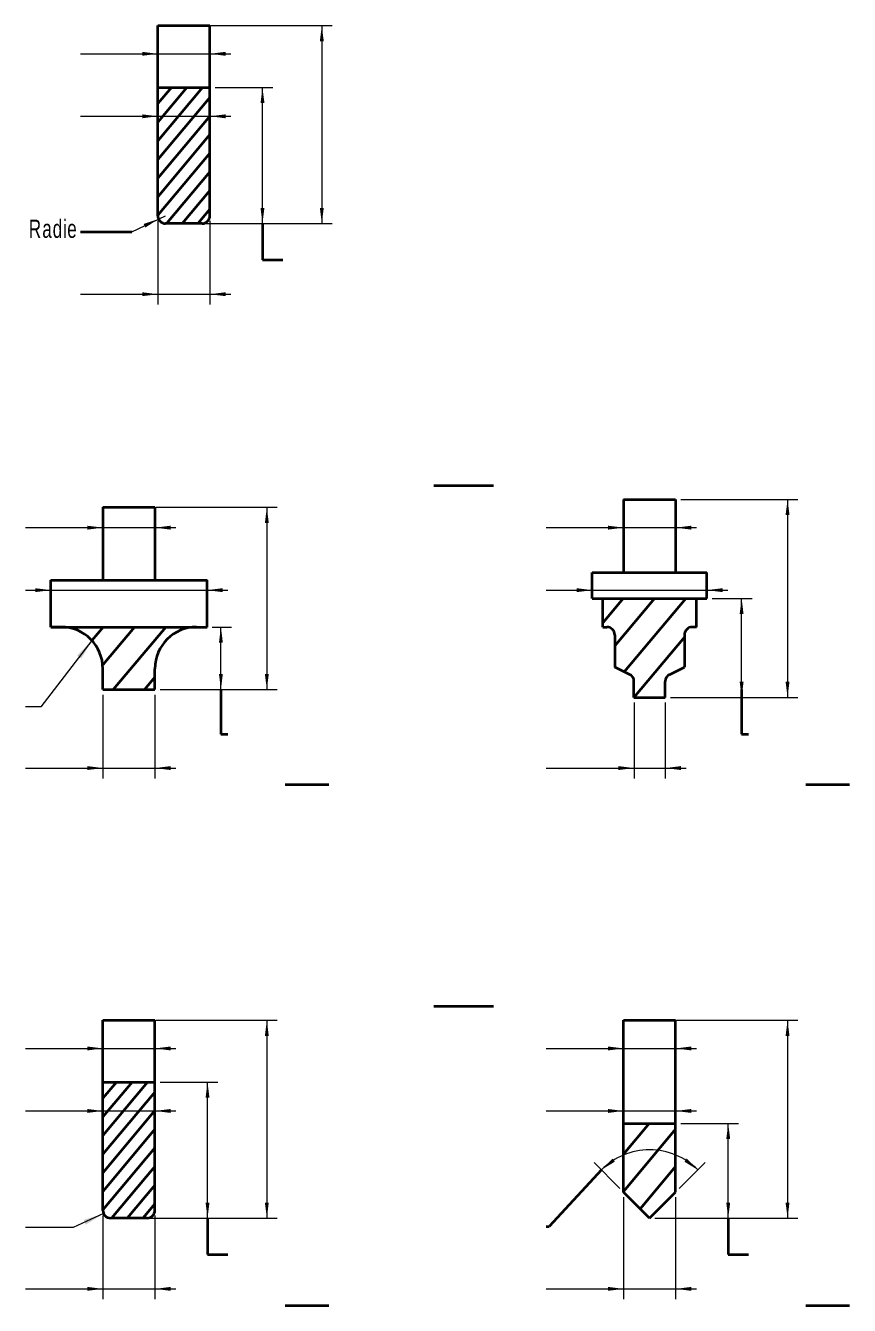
# Model space of a CAD drawing. Header units: millimetres. Extents: x -138 to 541, y -296 to -34.
# Drawn here: x 183.1 to 341.3, y -296 to -50.3 of the extents above; entities that cross this region are included whole.
import ezdxf

# ---------------------------------------------------------------- set-up
doc = ezdxf.new("R2010")
doc.units = ezdxf.units.MM
doc.layers.get('0').update_dxf_attribs({"lineweight": 35})
doc.layers.add('Dimension Layer', color=3, linetype='Continuous', lineweight=18)
doc.layers.add('Thick Solid Layer', color=7, linetype='Continuous', lineweight=35)
doc.styles.get("Standard").update_dxf_attribs({"font": '', "width": 0.667})
doc.styles.get('Standard').set_extended_font_data('arial')
doc.dimstyles.get("Standard").update_dxf_attribs({"dimtxt": 3.5, "dimasz": 4, "dimexe": 2, "dimexo": 0, "dimtad": 1, "dimdsep": 46, "dimtxsty": 'Standard', "dimblk": '_CAXARROW', "dimcen": 0, "dimdle": 8, "dimazin": 2, "dimtfac": 0.707107, "dimtdec": 3, "dimtmove": 2, "dimatfit": 3, "dimfxl": 1, "dimfrac": 2, "dimtolj": 1, "dimarcsym": 1})

# ---------------------------------------------------------------- blocks, each defined once
blk = doc.blocks.new('*X2')
at = {"layer": 'Dimension Layer'}
for points in [[(239.97, -50.26), (240.35, -53.26), (239.6, -53.26)], [(239.97, -88.26), (240.35, -85.26), (239.6, -85.26)]]:
    blk.add_hatch(color=0, dxfattribs=at).paths.add_polyline_path(points, flags=0)
at = {"layer": 'Dimension Layer', "color": 0}
for p, q in [((218.63, -50.26), (241.97, -50.26)), ((239.97, -50.26), (239.97, -88.26)), ((218.63, -88.26), (241.97, -88.26))]:
    blk.add_line(p, q, dxfattribs=at)
at = {"layer": 'Dimension Layer', "color": 0, "insert": (239.35, -55.07), "char_height": 3.5, "width": 7, "attachment_point": 5, "rotation": 90, "line_spacing_factor": 1.15057}
blk.add_mtext('\\T1.1; ', dxfattribs=at)
blk = doc.blocks.new('_CAXARROW')
blk.add_hatch(color=0).paths.add_polyline_path([(0, 0), (-1, 0.125), (-1, -0.125)], flags=0)
blk = doc.blocks.new('*X3')
at = {"layer": 'Dimension Layer'}
for points in [[(208.48, -55.67), (205.48, -55.3), (205.48, -56.05)], [(218.48, -55.67), (221.48, -55.3), (221.48, -56.05)]]:
    blk.add_hatch(color=0, dxfattribs=at).paths.add_polyline_path(points, flags=0)
at = {"layer": 'Dimension Layer', "color": 0}
for p, q in [((208.48, -59.36), (208.48, -53.67)), ((218.48, -59.36), (218.48, -53.67)), ((193.64, -55.67), (222.48, -55.67))]:
    blk.add_line(p, q, dxfattribs=at)
at = {"layer": 'Dimension Layer', "color": 0, "insert": (193.64, -55.05), "char_height": 3.5, "width": 7, "attachment_point": 5, "line_spacing_factor": 1.15057}
blk.add_mtext('\\T1.1; ', dxfattribs=at)
blk = doc.blocks.new('*X4')
at = {"layer": 'Dimension Layer'}
for points in [[(228.58, -62.14), (228.21, -65.14), (228.96, -65.14)], [(228.58, -88.26), (228.21, -85.26), (228.96, -85.26)]]:
    blk.add_hatch(color=0, dxfattribs=at).paths.add_polyline_path(points, flags=0)
at = {"layer": 'Dimension Layer', "color": 0}
for p, q in [((219.48, -62.14), (230.58, -62.14)), ((228.58, -88.26), (228.58, -62.14)), ((214.48, -88.26), (230.58, -88.26))]:
    blk.add_line(p, q, dxfattribs=at)
at = {"layer": 'Dimension Layer', "color": 0, "insert": (227.96, -75.2), "char_height": 3.5, "width": 7, "attachment_point": 5, "rotation": 90, "line_spacing_factor": 1.15057}
blk.add_mtext('\\T1.1; ', dxfattribs=at)
blk = doc.blocks.new('*X5')
at = {"layer": 'Dimension Layer'}
for points in [[(208.48, -67.67), (205.48, -67.3), (205.48, -68.05)], [(218.48, -67.67), (221.48, -67.3), (221.48, -68.05)]]:
    blk.add_hatch(color=0, dxfattribs=at).paths.add_polyline_path(points, flags=0)
at = {"layer": 'Dimension Layer', "color": 0}
for p, q in [((208.48, -73.19), (208.48, -65.67)), ((218.48, -73.19), (218.48, -65.67)), ((193.64, -67.67), (222.48, -67.67))]:
    blk.add_line(p, q, dxfattribs=at)
at = {"layer": 'Dimension Layer', "color": 0, "insert": (193.64, -67.05), "char_height": 3.5, "width": 7, "attachment_point": 5, "line_spacing_factor": 1.15057}
blk.add_mtext('\\T1.1; ', dxfattribs=at)
blk = doc.blocks.new('*X6')
at = {"layer": 'Dimension Layer'}
for points in [[(208.48, -101.84), (205.48, -101.46), (205.48, -102.21)], [(218.48, -101.84), (221.48, -101.46), (221.48, -102.21)]]:
    blk.add_hatch(color=0, dxfattribs=at).paths.add_polyline_path(points, flags=0)
at = {"layer": 'Dimension Layer', "color": 0}
for p, q in [((208.48, -87.76), (208.48, -103.84)), ((218.48, -87.76), (218.48, -103.84)), ((193.64, -101.84), (222.48, -101.84))]:
    blk.add_line(p, q, dxfattribs=at)
at = {"layer": 'Dimension Layer', "color": 0, "insert": (193.64, -101.21), "char_height": 3.5, "width": 7, "attachment_point": 5, "line_spacing_factor": 1.15057}
blk.add_mtext('\\T1.1; ', dxfattribs=at)
blk = doc.blocks.new('*X7')
at = {"layer": 'Dimension Layer'}
blk.add_hatch(color=0, dxfattribs=at).paths.add_polyline_path([(208.63, -87.4), (205.76, -88.35), (206.08, -89.03)], flags=0)
at = {"layer": 'Dimension Layer', "color": 0}
for q in [(209.98, -86.76), (201.18, -89.84)]:
    blk.add_line((203.51, -89.84), q, dxfattribs=at)
blk = doc.blocks.new('*X49')
at = {"layer": 'Dimension Layer'}
for points in [[(329.42, -241.25), (329.79, -244.25), (329.04, -244.25)], [(329.42, -279.25), (329.79, -276.25), (329.04, -276.25)]]:
    blk.add_hatch(color=0, dxfattribs=at).paths.add_polyline_path(points, flags=0)
at = {"layer": 'Dimension Layer', "color": 0}
for p, q in [((308.08, -241.25), (331.42, -241.25)), ((329.42, -241.25), (329.42, -279.25)), ((308.08, -279.25), (331.42, -279.25))]:
    blk.add_line(p, q, dxfattribs=at)
at = {"layer": 'Dimension Layer', "color": 0, "insert": (328.79, -246.06), "char_height": 3.5, "width": 7, "attachment_point": 5, "rotation": 90, "line_spacing_factor": 1.15057}
blk.add_mtext('\\T1.1; ', dxfattribs=at)
blk = doc.blocks.new('*X50')
at = {"layer": 'Dimension Layer'}
for points in [[(297.93, -246.66), (294.93, -246.29), (294.93, -247.04)], [(307.93, -246.66), (310.93, -246.29), (310.93, -247.04)]]:
    blk.add_hatch(color=0, dxfattribs=at).paths.add_polyline_path(points, flags=0)
at = {"layer": 'Dimension Layer', "color": 0}
for p, q in [((297.93, -250.35), (297.93, -244.66)), ((307.93, -250.35), (307.93, -244.66)), ((283.09, -246.66), (311.93, -246.66))]:
    blk.add_line(p, q, dxfattribs=at)
at = {"layer": 'Dimension Layer', "color": 0, "insert": (283.09, -246.04), "char_height": 3.5, "width": 7, "attachment_point": 5, "line_spacing_factor": 1.15057}
blk.add_mtext('\\T1.1; ', dxfattribs=at)
blk = doc.blocks.new('*X51')
at = {"layer": 'Dimension Layer'}
for points in [[(318.03, -261.07), (317.65, -264.07), (318.4, -264.07)], [(318.03, -279.25), (317.65, -276.25), (318.4, -276.25)]]:
    blk.add_hatch(color=0, dxfattribs=at).paths.add_polyline_path(points, flags=0)
at = {"layer": 'Dimension Layer', "color": 0}
for p, q in [((308.93, -261.07), (320.03, -261.07)), ((318.03, -279.25), (318.03, -261.07)), ((303.93, -279.25), (320.03, -279.25))]:
    blk.add_line(p, q, dxfattribs=at)
at = {"layer": 'Dimension Layer', "color": 0, "insert": (317.4, -270.16), "char_height": 3.5, "width": 7, "attachment_point": 5, "rotation": 90, "line_spacing_factor": 1.15057}
blk.add_mtext('\\T1.1; ', dxfattribs=at)
blk = doc.blocks.new('*X52')
at = {"layer": 'Dimension Layer'}
for points in [[(293.66, -269.98), (296.24, -268.41), (295.81, -267.8)], [(312.19, -269.98), (309.62, -268.41), (310.05, -267.8)]]:
    blk.add_hatch(color=0, dxfattribs=at).paths.add_polyline_path(points, flags=0)
at = {"layer": 'Dimension Layer', "color": 0}
for p, q in [((297.22, -273.54), (292.25, -268.57)), ((308.63, -273.54), (313.61, -268.57))]:
    blk.add_line(p, q, dxfattribs=at)
for start, end in [(90, 135), (45, 90)]:
    blk.add_arc((302.93, -279.25), 13.11, start, end, dxfattribs=at)
at = {"layer": 'Dimension Layer', "color": 0, "insert": (302.93, -266.14), "char_height": 3.5, "width": 7, "attachment_point": 5, "line_spacing_factor": 1.15057}
blk.add_mtext('\\T1.1; ', dxfattribs=at)
blk = doc.blocks.new('*X53')
at = {"layer": 'Dimension Layer'}
for points in [[(297.93, -258.66), (294.93, -258.29), (294.93, -259.04)], [(307.93, -258.66), (310.93, -258.29), (310.93, -259.04)]]:
    blk.add_hatch(color=0, dxfattribs=at).paths.add_polyline_path(points, flags=0)
at = {"layer": 'Dimension Layer', "color": 0}
for p, q in [((297.93, -264.18), (297.93, -256.66)), ((307.93, -264.18), (307.93, -256.66)), ((283.09, -258.66), (311.93, -258.66))]:
    blk.add_line(p, q, dxfattribs=at)
at = {"layer": 'Dimension Layer', "color": 0, "insert": (283.09, -258.04), "char_height": 3.5, "width": 7, "attachment_point": 5, "line_spacing_factor": 1.15057}
blk.add_mtext('\\T1.1; ', dxfattribs=at)
blk = doc.blocks.new('*X54')
at = {"layer": 'Dimension Layer'}
for points in [[(297.93, -292.83), (294.93, -292.45), (294.93, -293.2)], [(307.93, -292.83), (310.93, -292.45), (310.93, -293.2)]]:
    blk.add_hatch(color=0, dxfattribs=at).paths.add_polyline_path(points, flags=0)
at = {"layer": 'Dimension Layer', "color": 0}
for p, q in [((297.93, -275.25), (297.93, -294.83)), ((307.93, -275.25), (307.93, -294.83)), ((283.09, -292.83), (311.93, -292.83))]:
    blk.add_line(p, q, dxfattribs=at)
at = {"layer": 'Dimension Layer', "color": 0, "insert": (283.09, -292.2), "char_height": 3.5, "width": 7, "attachment_point": 5, "line_spacing_factor": 1.15057}
blk.add_mtext('\\T1.1; ', dxfattribs=at)
blk = doc.blocks.new('*X55')
at = {"layer": 'Dimension Layer'}
for points in [[(229.42, -241.25), (229.79, -244.25), (229.04, -244.25)], [(229.42, -279.25), (229.79, -276.25), (229.04, -276.25)]]:
    blk.add_hatch(color=0, dxfattribs=at).paths.add_polyline_path(points, flags=0)
at = {"layer": 'Dimension Layer', "color": 0}
for p, q in [((208.08, -241.25), (231.42, -241.25)), ((229.42, -241.25), (229.42, -279.25)), ((208.08, -279.25), (231.42, -279.25))]:
    blk.add_line(p, q, dxfattribs=at)
at = {"layer": 'Dimension Layer', "color": 0, "insert": (228.79, -246.06), "char_height": 3.5, "width": 7, "attachment_point": 5, "rotation": 90, "line_spacing_factor": 1.15057}
blk.add_mtext('\\T1.1; ', dxfattribs=at)
blk = doc.blocks.new('*X56')
at = {"layer": 'Dimension Layer'}
for points in [[(197.93, -246.66), (194.93, -246.29), (194.93, -247.04)], [(207.93, -246.66), (210.93, -246.29), (210.93, -247.04)]]:
    blk.add_hatch(color=0, dxfattribs=at).paths.add_polyline_path(points, flags=0)
at = {"layer": 'Dimension Layer', "color": 0}
for p, q in [((197.93, -250.35), (197.93, -244.66)), ((207.93, -250.35), (207.93, -244.66)), ((183.09, -246.66), (211.93, -246.66))]:
    blk.add_line(p, q, dxfattribs=at)
at = {"layer": 'Dimension Layer', "color": 0, "insert": (183.09, -246.04), "char_height": 3.5, "width": 7, "attachment_point": 5, "line_spacing_factor": 1.15057}
blk.add_mtext('\\T1.1; ', dxfattribs=at)
blk = doc.blocks.new('*X57')
at = {"layer": 'Dimension Layer'}
for points in [[(218.03, -253.13), (217.65, -256.13), (218.4, -256.13)], [(218.03, -279.25), (217.65, -276.25), (218.4, -276.25)]]:
    blk.add_hatch(color=0, dxfattribs=at).paths.add_polyline_path(points, flags=0)
at = {"layer": 'Dimension Layer', "color": 0}
for p, q in [((208.93, -253.13), (220.03, -253.13)), ((218.03, -279.25), (218.03, -253.13)), ((203.93, -279.25), (220.03, -279.25))]:
    blk.add_line(p, q, dxfattribs=at)
at = {"layer": 'Dimension Layer', "color": 0, "insert": (217.4, -266.19), "char_height": 3.5, "width": 7, "attachment_point": 5, "rotation": 90, "line_spacing_factor": 1.15057}
blk.add_mtext('\\T1.1; ', dxfattribs=at)
blk = doc.blocks.new('*X58')
at = {"layer": 'Dimension Layer'}
for points in [[(197.93, -258.66), (194.93, -258.29), (194.93, -259.04)], [(207.93, -258.66), (210.93, -258.29), (210.93, -259.04)]]:
    blk.add_hatch(color=0, dxfattribs=at).paths.add_polyline_path(points, flags=0)
at = {"layer": 'Dimension Layer', "color": 0}
for p, q in [((197.93, -264.18), (197.93, -256.66)), ((207.93, -264.18), (207.93, -256.66)), ((183.09, -258.66), (211.93, -258.66))]:
    blk.add_line(p, q, dxfattribs=at)
at = {"layer": 'Dimension Layer', "color": 0, "insert": (183.09, -258.04), "char_height": 3.5, "width": 7, "attachment_point": 5, "line_spacing_factor": 1.15057}
blk.add_mtext('\\T1.1; ', dxfattribs=at)
blk = doc.blocks.new('*X59')
at = {"layer": 'Dimension Layer'}
for points in [[(197.93, -292.83), (194.93, -292.45), (194.93, -293.2)], [(207.93, -292.83), (210.93, -292.45), (210.93, -293.2)]]:
    blk.add_hatch(color=0, dxfattribs=at).paths.add_polyline_path(points, flags=0)
at = {"layer": 'Dimension Layer', "color": 0}
for p, q in [((197.93, -278.75), (197.93, -294.83)), ((207.93, -278.75), (207.93, -294.83)), ((183.09, -292.83), (211.93, -292.83))]:
    blk.add_line(p, q, dxfattribs=at)
at = {"layer": 'Dimension Layer', "color": 0, "insert": (183.09, -292.2), "char_height": 3.5, "width": 7, "attachment_point": 5, "line_spacing_factor": 1.15057}
blk.add_mtext('\\T1.1; ', dxfattribs=at)
blk = doc.blocks.new('*X65')
at = {"layer": 'Dimension Layer'}
for points in [[(229.42, -142.75), (229.79, -145.75), (229.04, -145.75)], [(229.42, -177.75), (229.79, -174.75), (229.04, -174.75)]]:
    blk.add_hatch(color=0, dxfattribs=at).paths.add_polyline_path(points, flags=0)
at = {"layer": 'Dimension Layer', "color": 0}
for p, q in [((208.08, -142.75), (231.42, -142.75)), ((229.42, -142.75), (229.42, -177.75)), ((209.08, -177.75), (231.42, -177.75))]:
    blk.add_line(p, q, dxfattribs=at)
at = {"layer": 'Dimension Layer', "color": 0, "insert": (228.79, -146.06), "char_height": 3.5, "width": 7, "attachment_point": 5, "rotation": 90, "line_spacing_factor": 1.15057}
blk.add_mtext('\\T1.1; ', dxfattribs=at)
blk = doc.blocks.new('*X66')
at = {"layer": 'Dimension Layer'}
for points in [[(197.93, -146.66), (194.93, -146.29), (194.93, -147.04)], [(207.93, -146.66), (210.93, -146.29), (210.93, -147.04)]]:
    blk.add_hatch(color=0, dxfattribs=at).paths.add_polyline_path(points, flags=0)
at = {"layer": 'Dimension Layer', "color": 0}
for p, q in [((197.93, -150.35), (197.93, -144.66)), ((207.93, -150.35), (207.93, -144.66)), ((183.09, -146.66), (211.93, -146.66))]:
    blk.add_line(p, q, dxfattribs=at)
at = {"layer": 'Dimension Layer', "color": 0, "insert": (183.09, -146.04), "char_height": 3.5, "width": 7, "attachment_point": 5, "line_spacing_factor": 1.15057}
blk.add_mtext('\\T1.1; ', dxfattribs=at)
blk = doc.blocks.new('*X67')
at = {"layer": 'Dimension Layer'}
for points in [[(197.93, -192.83), (194.93, -192.45), (194.93, -193.2)], [(207.93, -192.83), (210.93, -192.45), (210.93, -193.2)]]:
    blk.add_hatch(color=0, dxfattribs=at).paths.add_polyline_path(points, flags=0)
at = {"layer": 'Dimension Layer', "color": 0}
for p, q in [((197.93, -178.75), (197.93, -194.83)), ((207.93, -178.75), (207.93, -194.83)), ((183.09, -192.83), (211.93, -192.83))]:
    blk.add_line(p, q, dxfattribs=at)
at = {"layer": 'Dimension Layer', "color": 0, "insert": (183.09, -192.2), "char_height": 3.5, "width": 7, "attachment_point": 5, "line_spacing_factor": 1.15057}
blk.add_mtext('\\T1.1; ', dxfattribs=at)
blk = doc.blocks.new('*X68')
at = {"layer": 'Dimension Layer'}
for points in [[(220.6, -165.75), (220.22, -168.75), (220.97, -168.75)], [(220.6, -177.75), (220.22, -174.75), (220.97, -174.75)]]:
    blk.add_hatch(color=0, dxfattribs=at).paths.add_polyline_path(points, flags=0)
at = {"layer": 'Dimension Layer', "color": 0}
for p, q in [((218.93, -165.75), (222.6, -165.75)), ((220.6, -177.75), (220.6, -165.75)), ((208.93, -177.75), (222.6, -177.75))]:
    blk.add_line(p, q, dxfattribs=at)
at = {"layer": 'Dimension Layer', "color": 0, "insert": (219.97, -171.75), "char_height": 3.5, "width": 7, "attachment_point": 5, "rotation": 90, "line_spacing_factor": 1.15057}
blk.add_mtext('\\T1.1; ', dxfattribs=at)
blk = doc.blocks.new('*X69')
at = {"layer": 'Dimension Layer'}
for points in [[(187.93, -158.66), (184.93, -158.29), (184.93, -159.04)], [(217.93, -158.66), (220.93, -158.29), (220.93, -159.04)]]:
    blk.add_hatch(color=0, dxfattribs=at).paths.add_polyline_path(points, flags=0)
at = {"layer": 'Dimension Layer', "color": 0}
for p, q in [((187.93, -159.75), (187.93, -156.66)), ((217.93, -159.75), (217.93, -156.66)), ((183.09, -158.66), (221.93, -158.66))]:
    blk.add_line(p, q, dxfattribs=at)
at = {"layer": 'Dimension Layer', "color": 0, "insert": (183.09, -158.04), "char_height": 3.5, "width": 7, "attachment_point": 5, "line_spacing_factor": 1.15057}
blk.add_mtext('\\T1.1; ', dxfattribs=at)
blk = doc.blocks.new('*X81')
at = {"layer": 'Dimension Layer'}
for points in [[(329.42, -141.25), (329.79, -144.25), (329.04, -144.25)], [(329.42, -179.25), (329.79, -176.25), (329.04, -176.25)]]:
    blk.add_hatch(color=0, dxfattribs=at).paths.add_polyline_path(points, flags=0)
at = {"layer": 'Dimension Layer', "color": 0}
for p, q in [((308.93, -141.25), (331.42, -141.25)), ((329.42, -141.25), (329.42, -179.25)), ((306.93, -179.25), (331.42, -179.25))]:
    blk.add_line(p, q, dxfattribs=at)
at = {"layer": 'Dimension Layer', "color": 0, "insert": (328.79, -146.06), "char_height": 3.5, "width": 7, "attachment_point": 5, "rotation": 90, "line_spacing_factor": 1.15057}
blk.add_mtext('\\T1.1; ', dxfattribs=at)
blk = doc.blocks.new('*X82')
at = {"layer": 'Dimension Layer'}
for points in [[(297.93, -146.66), (294.93, -146.29), (294.93, -147.04)], [(307.93, -146.66), (310.93, -146.29), (310.93, -147.04)]]:
    blk.add_hatch(color=0, dxfattribs=at).paths.add_polyline_path(points, flags=0)
at = {"layer": 'Dimension Layer', "color": 0}
for p, q in [((297.93, -150.35), (297.93, -144.66)), ((307.93, -150.35), (307.93, -144.66)), ((283.09, -146.66), (311.93, -146.66))]:
    blk.add_line(p, q, dxfattribs=at)
at = {"layer": 'Dimension Layer', "color": 0, "insert": (283.09, -146.04), "char_height": 3.5, "width": 7, "attachment_point": 5, "line_spacing_factor": 1.15057}
blk.add_mtext('\\T1.1; ', dxfattribs=at)
blk = doc.blocks.new('*X83')
at = {"layer": 'Dimension Layer'}
for points in [[(299.93, -192.83), (296.93, -192.45), (296.93, -193.2)], [(305.93, -192.83), (308.93, -192.45), (308.93, -193.2)]]:
    blk.add_hatch(color=0, dxfattribs=at).paths.add_polyline_path(points, flags=0)
at = {"layer": 'Dimension Layer', "color": 0}
for p, q in [((299.93, -180.25), (299.93, -194.83)), ((305.93, -180.25), (305.93, -194.83)), ((283.09, -192.83), (309.93, -192.83))]:
    blk.add_line(p, q, dxfattribs=at)
at = {"layer": 'Dimension Layer', "color": 0, "insert": (283.09, -192.2), "char_height": 3.5, "width": 7, "attachment_point": 5, "line_spacing_factor": 1.15057}
blk.add_mtext('\\T1.1; ', dxfattribs=at)
blk = doc.blocks.new('*X84')
at = {"layer": 'Dimension Layer'}
for points in [[(320.6, -160.25), (320.22, -163.25), (320.97, -163.25)], [(320.6, -179.25), (320.22, -176.25), (320.97, -176.25)]]:
    blk.add_hatch(color=0, dxfattribs=at).paths.add_polyline_path(points, flags=0)
at = {"layer": 'Dimension Layer', "color": 0}
for p, q in [((314.93, -160.25), (322.6, -160.25)), ((320.6, -179.25), (320.6, -160.25)), ((306.93, -179.25), (322.6, -179.25))]:
    blk.add_line(p, q, dxfattribs=at)
at = {"layer": 'Dimension Layer', "color": 0, "insert": (319.97, -169.75), "char_height": 3.5, "width": 7, "attachment_point": 5, "rotation": 90, "line_spacing_factor": 1.15057}
blk.add_mtext('\\T1.1; ', dxfattribs=at)
blk = doc.blocks.new('*X85')
at = {"layer": 'Dimension Layer'}
for points in [[(291.93, -158.66), (288.93, -158.29), (288.93, -159.04)], [(313.93, -158.66), (316.93, -158.29), (316.93, -159.04)]]:
    blk.add_hatch(color=0, dxfattribs=at).paths.add_polyline_path(points, flags=0)
at = {"layer": 'Dimension Layer', "color": 0}
for p, q in [((291.93, -158.25), (291.93, -156.66)), ((313.93, -158.25), (313.93, -156.66)), ((283.09, -158.66), (317.93, -158.66))]:
    blk.add_line(p, q, dxfattribs=at)
at = {"layer": 'Dimension Layer', "color": 0, "insert": (283.09, -158.04), "char_height": 3.5, "width": 7, "attachment_point": 5, "line_spacing_factor": 1.15057}
blk.add_mtext('\\T1.1; ', dxfattribs=at)
blk = doc.blocks.new('*X98')
at = {"layer": 'Dimension Layer', "linetype": 'Continuous'}
blk.add_hatch(color=0, dxfattribs=at).paths.add_polyline_path([(12.72, 12.73), (10.67, 9.26), (9.88, 9.87)], flags=0)
at = {"layer": 'Dimension Layer', "color": 0}
for p, q in [((12.72, 12.73), (2.89, 0)), ((2.89, 0), (0, 0))]:
    blk.add_line(p, q, dxfattribs=at)
blk = doc.blocks.new('*X100')
at = {"layer": 'Dimension Layer', "linetype": 'Continuous'}
blk.add_hatch(color=0, dxfattribs=at).paths.add_polyline_path([(14.98, 2.67), (11.55, 0.55), (11.14, 1.46)], flags=0)
at = {"layer": 'Dimension Layer', "color": 0}
for p, q in [((14.98, 2.67), (9.16, 0)), ((9.16, 0), (0, 0))]:
    blk.add_line(p, q, dxfattribs=at)

msp = doc.modelspace()

# ---------------------------------------------------------------- linework, layer by layer
at = {"layer": 'Thick Solid Layer'}
for p, q in [((208.485, -50.258), (218.485, -50.258)), ((208.485, -86.758), (208.485, -50.258)), ((218.485, -86.758), (218.485, -50.258)), ((208.485, -62.142), (218.485, -62.142)), ((217.08, -62.142), (208.485, -72.385)), ((214.08, -62.142), (208.485, -68.81)), ((211.08, -62.142), (208.485, -65.235)), ((218.485, -64.043), (208.485, -75.96)), ((218.485, -67.618), (208.485, -79.536)), ((218.485, -71.193), (208.485, -83.111)), ((218.485, -74.769), (208.485, -86.686)), ((218.485, -78.344), (210.166, -88.258)), ((218.485, -81.919), (213.166, -88.258)), ((218.485, -85.495), (216.166, -88.258)), ((216.985, -88.258), (209.985, -88.258)), ((228.582, -88.258), (228.582, -95.258)), ((193.645, -89.837), (203.512, -89.837)), ((228.582, -95.258), (232.474, -95.258)), ((272.927, -138.625), (261.515, -138.625)), ((297.927, -141.247), (307.927, -141.247)), ((297.927, -141.247), (297.927, -155.247)), ((307.927, -141.247), (307.927, -155.247)), ((197.927, -142.747), (207.927, -142.747)), ((197.927, -142.747), (197.927, -156.747)), ((207.927, -142.747), (207.927, -156.747)), ((187.927, -156.747), (217.927, -156.747)), ((187.927, -165.747), (187.927, -156.747)), ((217.927, -165.747), (217.927, -156.747)), ((291.927, -155.247), (313.927, -155.247)), ((291.927, -160.247), (291.927, -155.247)), ((313.927, -160.247), (313.927, -155.247)), ((291.927, -160.247), (313.927, -160.247)), ((297.87, -160.247), (293.927, -164.946)), ((293.927, -165.747), (293.927, -160.247)), ((303.87, -160.247), (296.226, -169.357)), ((309.87, -160.247), (298.042, -174.343)), ((311.927, -165.747), (311.927, -160.247)), ((189.927, -165.747), (187.927, -165.747)), ((187.927, -165.747), (217.927, -165.747)), ((191.997, -165.747), (191.808, -165.971)), ((197.997, -165.747), (195.822, -168.338)), ((203.997, -165.747), (197.894, -173.019)), ((209.997, -165.747), (199.927, -177.747)), ((215.927, -165.747), (217.927, -165.747)), ((293.927, -165.747), (294.726, -165.747)), ((311.927, -165.747), (311.129, -165.747)), ((296.226, -167.247), (296.226, -173.473)), ((309.629, -167.685), (299.927, -179.247)), ((309.629, -167.247), (309.629, -173.473)), ((197.927, -177.747), (197.927, -173.747)), ((207.927, -177.747), (207.927, -173.747)), ((299.075, -174.839), (296.226, -173.473)), ((306.779, -174.839), (309.629, -173.473)), ((207.927, -175.363), (205.927, -177.747)), ((299.927, -179.247), (299.927, -176.191)), ((305.927, -179.247), (305.927, -176.191)), ((197.927, -177.747), (207.927, -177.747)), ((220.597, -177.747), (220.597, -186.291)), ((299.927, -179.247), (305.927, -179.247)), ((320.597, -177.747), (320.597, -186.291)), ((220.597, -186.291), (221.917, -186.291)), ((320.597, -186.291), (321.917, -186.291)), ((232.927, -196.002), (241.297, -196.002)), ((332.927, -196.002), (341.297, -196.002)), ((272.927, -238.625), (261.515, -238.625)), ((197.927, -241.247), (207.927, -241.247)), ((197.927, -277.747), (197.927, -241.247)), ((207.927, -277.747), (207.927, -241.247)), ((297.927, -241.247), (307.927, -241.247)), ((297.927, -274.247), (297.927, -241.247)), ((307.927, -274.247), (307.927, -241.247)), ((197.927, -253.131), (207.927, -253.131)), ((206.523, -253.131), (197.927, -263.374)), ((203.523, -253.131), (197.927, -259.799)), ((200.523, -253.131), (197.927, -256.224)), ((207.927, -255.032), (197.927, -266.949)), ((207.927, -258.607), (197.927, -270.525)), ((207.927, -262.182), (197.927, -274.1)), ((302.864, -261.066), (297.927, -266.949)), ((307.927, -262.182), (297.927, -274.1)), ((298.041, -261.066), (308.041, -261.066)), ((207.927, -265.758), (197.927, -277.675)), ((207.927, -269.333), (199.609, -279.247)), ((293.66, -269.98), (283.659, -280.829)), ((307.927, -269.333), (301.123, -277.442)), ((207.927, -272.908), (202.609, -279.247)), ((302.927, -279.247), (297.927, -274.247)), ((302.927, -279.247), (307.927, -274.247)), ((207.927, -276.484), (205.609, -279.247)), ((206.427, -279.247), (199.427, -279.247)), ((218.025, -279.247), (218.025, -286.247)), ((318.025, -279.247), (318.025, -286.247)), ((283.087, -280.826), (283.659, -280.829)), ((218.025, -286.247), (221.917, -286.247)), ((318.025, -286.247), (321.917, -286.247)), ((232.927, -296.002), (241.297, -296.002)), ((332.927, -296.002), (341.297, -296.002))]:
    msp.add_line(p, q, dxfattribs=at)
for centre, radius, start, end in [((209.985, -86.758), 1.5, 180, 270), ((216.985, -86.758), 1.5, 270, 0), ((189.927, -173.747), 8, 0, 90), ((215.927, -173.747), 8, 90, 180), ((294.726, -167.247), 1.5, 0, 90), ((311.129, -167.247), 1.5, 90, 180), ((298.427, -176.191), 1.5, 0, 64.40292), ((307.427, -176.191), 1.5, 115.59708, 180), ((199.427, -277.747), 1.5, 180, 270), ((206.427, -277.747), 1.5, 270, 0)]:
    msp.add_arc(centre, radius, start, end, dxfattribs=at)

# ---------------------------------------------------------------- block references
at = {"layer": 'Dimension Layer'}
for name, p in [('*X98', (183.1, -181.065)), ('*X100', (183.087, -281.049))]:
    msp.add_blockref(name, p, dxfattribs=at)

# ---------------------------------------------------------------- texts
at = {"layer": 'Thick Solid Layer', "insert": (183.71, -87.511), "char_height": 3.5, "width": 39.46175, "attachment_point": 1}
msp.add_mtext('\\T1.1;Radie', dxfattribs=at)

# ---------------------------------------------------------------- dimensions: what is measured, and where the dimension line sits
at = {"layer": 'Dimension Layer'}
for base, p1, p2, angle, override, picture, middle in [((239.974, -88.258), (217.634, -50.258), (217.634, -88.258), 270, {"dimscale": 1, "dimasz": 3, "dimexo": 1, "dimsah": 1, "dimtfill": 1}, '*X2', (239.349, -55.073)), ((228.582, -62.142), (213.485, -88.258), (218.485, -62.142), 90, {"dimscale": 1, "dimasz": 3, "dimexo": 1, "dimsah": 1, "dimdle": 6, "dimtfill": 1}, '*X4', (227.957, -75.2)), ((329.417, -179.247), (307.927, -141.247), (305.927, -179.247), 270, {"dimscale": 1, "dimasz": 3, "dimexo": 1, "dimsah": 1, "dimtfill": 1}, '*X81', (328.792, -146.062)), ((229.417, -177.747), (207.077, -142.747), (208.077, -177.747), 270, {"dimscale": 1, "dimasz": 3, "dimexo": 1, "dimsah": 1, "dimtfill": 1}, '*X65', (228.792, -146.062)), ((320.597, -160.247), (305.927, -179.247), (313.927, -160.247), 90, {"dimscale": 1, "dimasz": 3, "dimexo": 1, "dimsah": 1, "dimtfill": 1}, '*X84', (319.972, -169.747)), ((220.597, -165.747), (207.927, -177.747), (217.927, -165.747), 90, {"dimscale": 1, "dimasz": 3, "dimexo": 1, "dimsah": 1, "dimtfill": 1}, '*X68', (219.972, -171.747)), ((229.417, -279.247), (207.077, -241.247), (207.077, -279.247), 270, {"dimscale": 1, "dimasz": 3, "dimexo": 1, "dimsah": 1, "dimtfill": 1}, '*X55', (228.792, -246.062)), ((329.417, -279.247), (307.077, -241.247), (307.077, -279.247), 270, {"dimscale": 1, "dimasz": 3, "dimexo": 1, "dimsah": 1, "dimtfill": 1}, '*X49', (328.792, -246.062)), ((207.927, -246.662), (197.927, -253.346), (207.927, -253.346), 0, {"dimscale": 1, "dimasz": 3, "dimexo": 3, "dimsah": 1, "dimdle": 6, "dimtfill": 1}, '*X56', (183.087, -246.037)), ((218.025, -253.131), (202.927, -279.247), (207.927, -253.131), 90, {"dimscale": 1, "dimasz": 3, "dimexo": 1, "dimsah": 1, "dimdle": 6, "dimtfill": 1}, '*X57', (217.4, -266.189)), ((318.025, -261.066), (302.927, -279.247), (307.927, -261.066), 90, {"dimscale": 1, "dimasz": 3, "dimexo": 1, "dimsah": 1, "dimdle": 6, "dimtfill": 1}, '*X51', (317.4, -270.156))]:
    dim = msp.add_linear_dim(base=base, p1=p1, p2=p2, angle=angle, text=' ', dimstyle='Standard', override=override, dxfattribs=at)
    dim.commit()
    dim.dimension.update_dxf_attribs({"geometry": picture, "text_midpoint": middle, "dimtype": 160})
for base, p1, p2, override, picture, middle in [((218.485, -55.673), (208.485, -62.357), (218.485, -62.357), {"dimscale": 1, "dimasz": 3, "dimexo": 3, "dimsah": 1, "dimdle": 6, "dimtfill": 1}, '*X3', (193.645, -55.048)), ((218.485, -67.673), (208.485, -76.193), (218.485, -76.193), {"dimscale": 1, "dimasz": 3, "dimexo": 3, "dimsah": 1, "dimdle": 6, "dimtfill": 1}, '*X5', (193.645, -67.048)), ((218.485, -101.837), (208.485, -86.758), (218.485, -86.758), {"dimscale": 1, "dimasz": 3, "dimexo": 1, "dimsah": 1, "dimdle": 6, "dimtfill": 1}, '*X6', (193.645, -101.212)), ((207.927, -146.662), (197.927, -153.346), (207.927, -153.346), {"dimscale": 1, "dimasz": 3, "dimexo": 3, "dimsah": 1, "dimdle": 6, "dimtfill": 1}, '*X66', (183.087, -146.037)), ((307.927, -146.662), (297.927, -153.346), (307.927, -153.346), {"dimscale": 1, "dimasz": 3, "dimexo": 3, "dimsah": 1, "dimdle": 6, "dimtfill": 1}, '*X82', (283.087, -146.037)), ((217.927, -158.662), (187.927, -160.747), (217.927, -160.747), {"dimscale": 1, "dimasz": 3, "dimexo": 1, "dimsah": 1, "dimdle": 6, "dimtfill": 1}, '*X69', (183.087, -158.037)), ((313.927, -158.662), (291.927, -159.247), (313.927, -159.247), {"dimscale": 1, "dimasz": 3, "dimexo": 1, "dimsah": 1, "dimdle": 6, "dimtfill": 1}, '*X85', (283.087, -158.037)), ((207.927, -192.826), (197.927, -177.747), (207.927, -177.747), {"dimscale": 1, "dimasz": 3, "dimexo": 1, "dimsah": 1, "dimdle": 6, "dimtfill": 1}, '*X67', (183.087, -192.201)), ((305.927, -192.826), (299.927, -179.247), (305.927, -179.247), {"dimscale": 1, "dimasz": 3, "dimexo": 1, "dimsah": 1, "dimdle": 6, "dimtfill": 1}, '*X83', (283.087, -192.201)), ((307.927, -246.662), (297.927, -253.346), (307.927, -253.346), {"dimscale": 1, "dimasz": 3, "dimexo": 3, "dimsah": 1, "dimdle": 6, "dimtfill": 1}, '*X50', (283.087, -246.037)), ((207.927, -258.662), (197.927, -267.182), (207.927, -267.182), {"dimscale": 1, "dimasz": 3, "dimexo": 3, "dimsah": 1, "dimdle": 6, "dimtfill": 1}, '*X58', (183.087, -258.037)), ((307.927, -258.662), (297.927, -267.182), (307.927, -267.182), {"dimscale": 1, "dimasz": 3, "dimexo": 3, "dimsah": 1, "dimdle": 6, "dimtfill": 1}, '*X53', (283.087, -258.037)), ((307.927, -292.826), (297.927, -274.247), (307.927, -274.247), {"dimscale": 1, "dimasz": 3, "dimexo": 1, "dimsah": 1, "dimdle": 6, "dimtfill": 1}, '*X54', (283.087, -292.201)), ((207.927, -292.826), (197.927, -277.747), (207.927, -277.747), {"dimscale": 1, "dimasz": 3, "dimexo": 1, "dimsah": 1, "dimdle": 6, "dimtfill": 1}, '*X59', (183.087, -292.201))]:
    dim = msp.add_linear_dim(base=base, p1=p1, p2=p2, text=' ', dimstyle='Standard', override=override, dxfattribs=at)
    dim.commit()
    dim.dimension.update_dxf_attribs({"geometry": picture, "text_midpoint": middle, "dimtype": 160})
dim = msp.add_radius_dim(center=(209.985, -86.758), mpoint=(208.63, -87.402), text=' ', dimstyle='Standard', override={"dimscale": 1, "dimasz": 3, "dimexo": 1, "dimtih": 1, "dimtoh": 1, "dimpost": 'R<>', "dimsah": 1, "dimtfill": 1}, dxfattribs=at)
dim.commit()
dim.dimension.update_dxf_attribs({"geometry": '*X7', "text_midpoint": (201.178, -96.337), "dimtype": 164})
dim = msp.add_angular_dim_2l(base=(302.927, -266.141), line1=((302.927, -279.247), (307.927, -274.247)), line2=((302.927, -279.247), (297.927, -274.247)), text=' ', dimstyle='Standard', override={"dimscale": 1, "dimasz": 3, "dimexo": 1, "dimgap": 0, "dimtad": 1, "dimtih": 0, "dimtoh": 0, "dimsah": 1, "dimtdec": 2, "dimtfill": 1}, dxfattribs=at)
dim.commit()
dim.dimension.update_dxf_attribs({"geometry": '*X52', "text_midpoint": (302.927, -266.141), "dimtype": 162})

doc.saveas('drawing.dxf')
